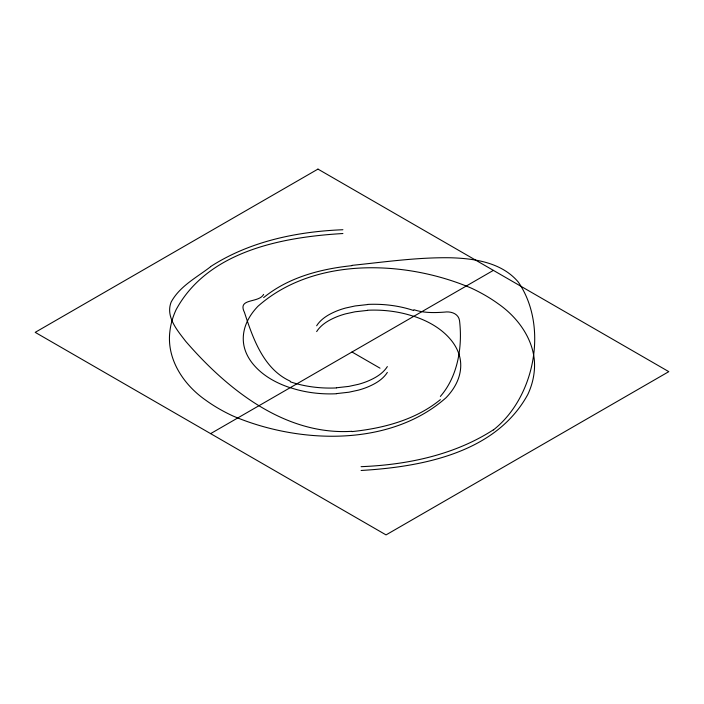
<?xml version="1.0" encoding="UTF-8"?>
<svg xmlns="http://www.w3.org/2000/svg" width="704" height="704" viewBox="0 0 704 704"><rect width="100%" height="100%" fill="white"/><g stroke="black" fill="none" stroke-linecap="round" stroke-linejoin="round"><path stroke-width="1.06" d="M316.65 325.767C321.235 318.525 329.058 314.16 336.776 310.974A61.574 35.543 0 0 1 345.602 308.035L355.106 305.958L367.585 304.559M316.65 331.593C321.235 324.359 329.058 319.986 336.776 316.8A61.574 35.543 0 0 1 345.602 313.861L355.106 311.784L367.585 310.385M387.35 366.582C382.765 373.815 374.942 378.189 367.224 381.374A61.574 35.543 0 0 1 358.398 384.314L348.894 386.39L336.415 387.781M387.35 372.407C382.765 379.641 374.942 384.014 367.224 387.2A61.574 35.543 0 0 1 358.398 390.139L348.894 392.216L336.415 393.615M440.361 396.422C457.952 376.288 462.616 346.526 459.527 320.602C458.436 313.421 450.71 311.168 444.453 312.118C434.21 312.858 423.694 313.042 413.846 309.698M263.639 297.607C288.42 277.314 320.698 268.919 352 265.654M440.361 399.643C415.58 419.936 383.302 428.34 352 431.596M493.381 429.959C534.926 397.285 548.627 326.357 518.346 282.137C501.82 262.416 474.434 258.412 450.173 257.761C417.287 257.268 384.639 262.02 352 265.364M263.639 294.395C258.606 303.477 237.16 297.739 244.473 312.453C252.938 338.378 263.551 369.037 290.154 381.11M210.619 266.71C196.768 277.446 179.705 286.15 171.134 302.122C165.405 316.765 177.355 330.422 185.654 341.264C227.216 389.312 284.9 435.582 352 431.306M210.619 266.578C249.744 241.314 296.921 231.554 342.91 229.733M493.381 429.827C454.256 455.092 407.079 464.851 361.09 466.673M210.619 433.629L493.381 270.371M342.91 233.526C281.934 237.134 208.058 251.002 176.158 309.593A193.591 111.769 0 0 0 169.884 331.47C166.408 359.26 183.77 385 205.832 400.25A172.876 99.81 0 0 0 232.822 415.923C297.792 443.661 389.444 447.788 445.993 397.778A117.427 67.795 0 0 0 457.626 380.565C460.425 373.833 461.49 366.335 460.205 359.128A103.004 59.47 0 0 0 452.038 341.29C442.526 328.988 428.419 321.094 413.846 316.298M361.09 470.474C422.066 466.866 495.942 452.998 527.842 394.407A193.591 111.769 0 0 0 534.116 372.53C537.592 344.74 520.23 319 498.168 303.75A172.876 99.81 0 0 0 471.178 288.077C406.208 260.339 314.556 256.212 258.007 306.222A117.427 67.795 0 0 0 246.374 323.435C243.575 330.167 242.51 337.665 243.795 344.872A103.004 59.47 0 0 0 251.962 362.71C261.474 375.012 275.581 382.906 290.154 387.702M352 352L380.019 368.174M367.567 310.244A78.311 45.214 0 0 1 413.75 316.386M336.433 393.756A78.311 45.214 0 0 1 290.25 387.614M367.567 304.418A78.311 45.214 0 0 1 413.75 310.552M336.433 387.93A78.311 45.214 0 0 1 290.25 381.788M317.962 169.101L35.2 332.35L386.038 534.899L668.8 371.65L317.962 169.101"/></g></svg>
